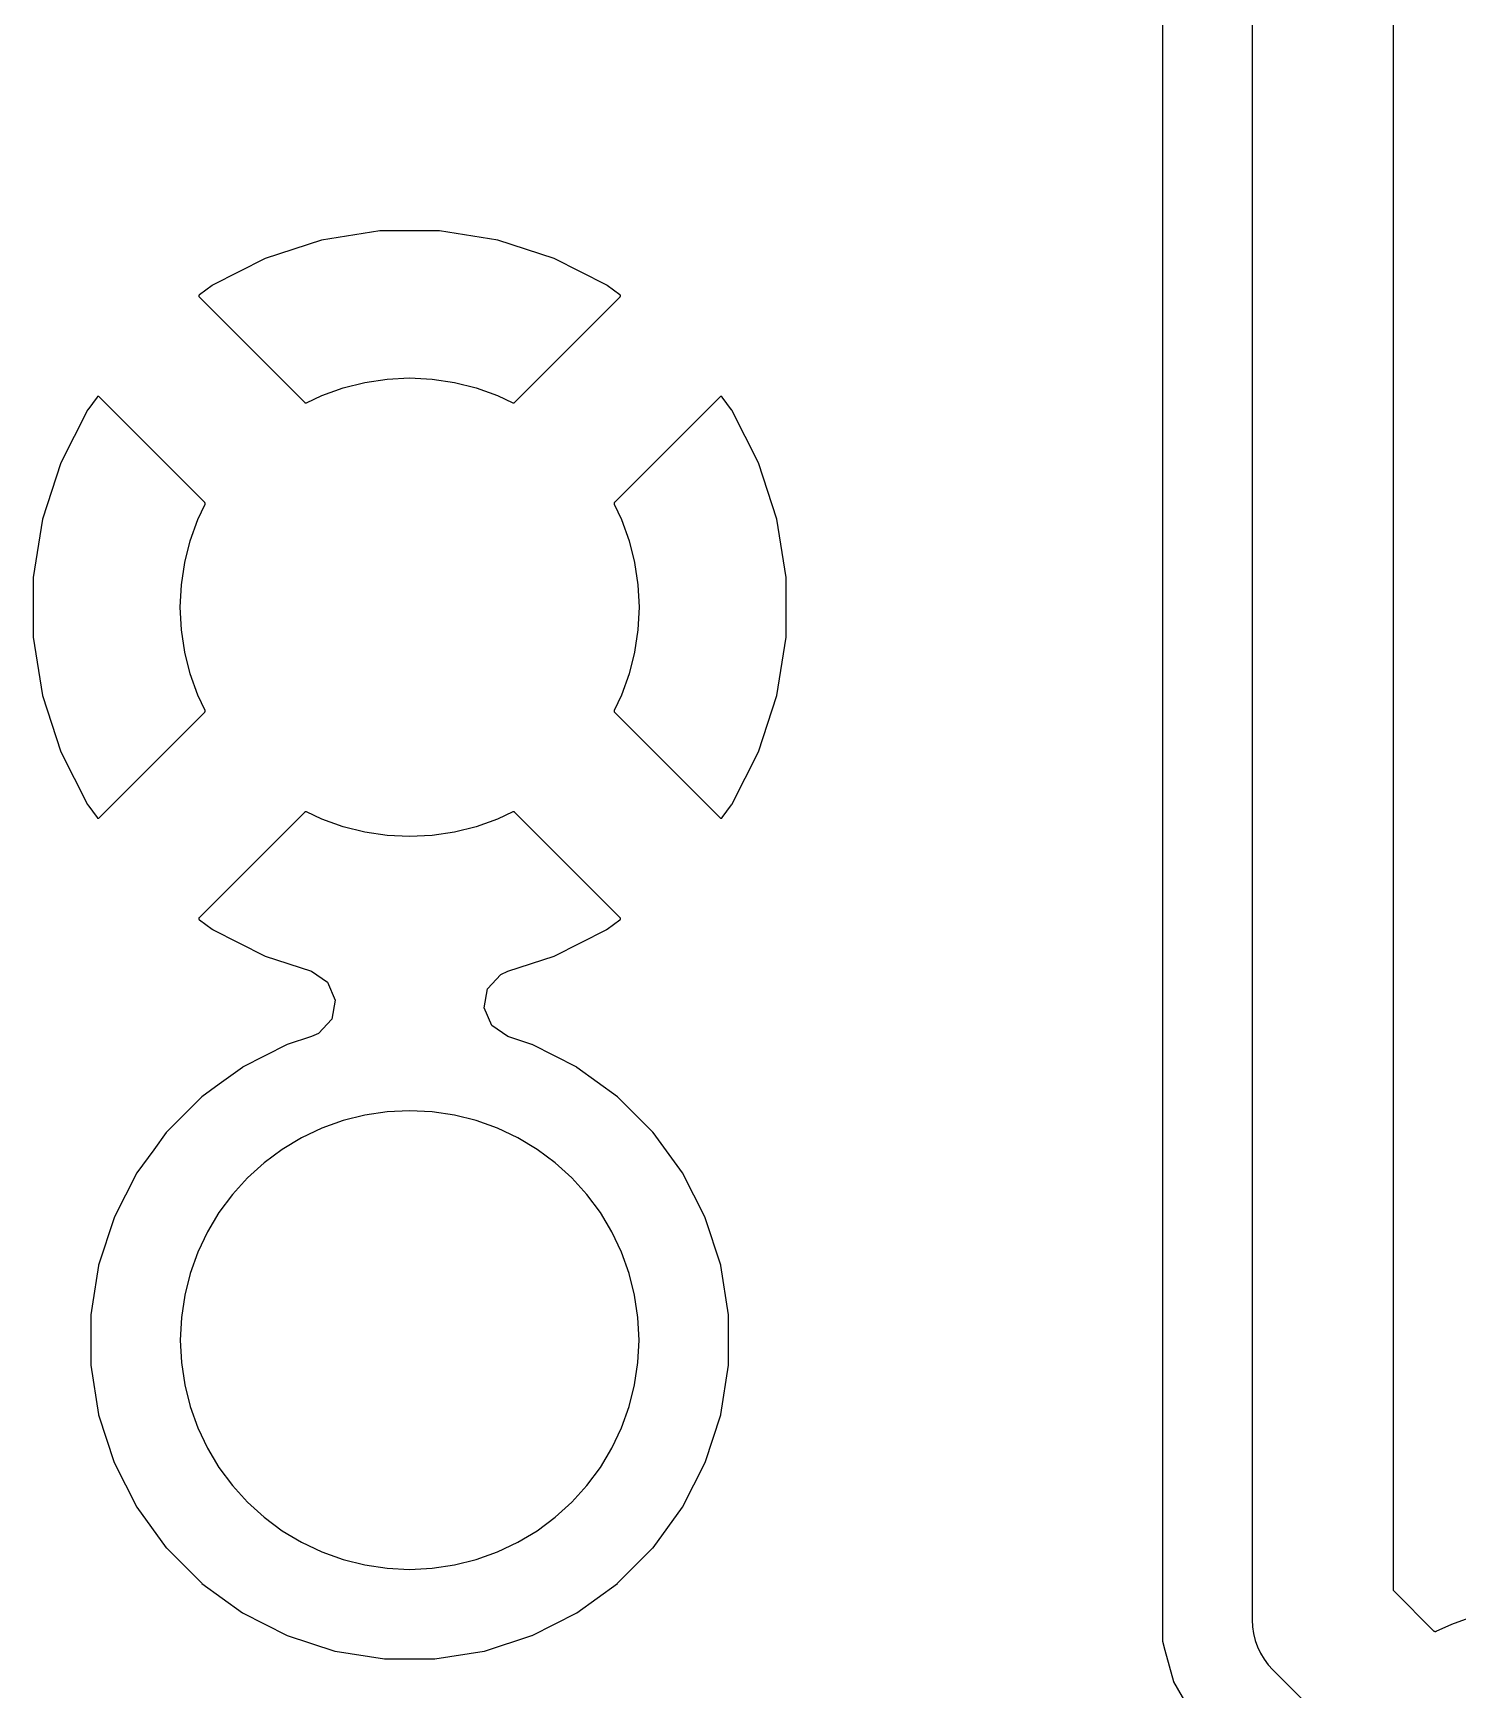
# Model space of a CAD drawing. Header units: metres. Extents: x 92.3 to 181.5, y -134.8 to -50.6.
# Drawn here: x 149.93 to 154.87, y -84.49 to -78.75 of the extents above; entities that cross this region are included whole.
import ezdxf

# ---------------------------------------------------------------- set-up
doc = ezdxf.new("R2010")
doc.units = ezdxf.units.M

msp = doc.modelspace()

# ---------------------------------------------------------------- linework, layer by layer
for points in [[(154.9192, -84.2392), (154.8458, -84.2655), (154.7922, -84.2909), (154.7921, -84.2909), (154.792, -84.291), (154.7919, -84.291), (154.7918, -84.291), (154.7918, -84.291), (154.7917, -84.2911), (154.7915, -84.2911), (154.7914, -84.2911), (154.7913, -84.2912), (154.7913, -84.2912), (154.7912, -84.2912), (154.7911, -84.2912), (154.791, -84.2913), (154.7909, -84.2913), (154.7909, -84.2913), (154.7907, -84.2913), (154.7906, -84.2913), (154.7905, -84.2913), (154.7904, -84.2913), (154.7904, -84.2913), (154.7903, -84.2913), (154.7902, -84.2913), (154.79, -84.2913), (154.7899, -84.2913), (154.7899, -84.2913), (154.7898, -84.2913), (154.7897, -84.2913), (154.7896, -84.2913), (154.7894, -84.2913), (154.7894, -84.2913), (154.7893, -84.2913), (154.7892, -84.2913), (154.7891, -84.2912), (154.789, -84.2912), (154.789, -84.2912), (154.7889, -84.2912), (154.7888, -84.2912), (154.7886, -84.2911), (154.7885, -84.2911), (154.7885, -84.2911), (154.7884, -84.2911), (154.7883, -84.291), (154.7882, -84.291), (154.7881, -84.2909), (154.7881, -84.2909), (154.788, -84.2909), (154.7879, -84.2908), (154.7878, -84.2908), (154.7877, -84.2907), (154.7877, -84.2907), (154.7876, -84.2907), (154.7875, -84.2906), (154.7874, -84.2905), (154.7873, -84.2905), (154.7873, -84.2905), (154.7872, -84.2904), (154.7871, -84.2903), (154.787, -84.2903), (154.7869, -84.2902), (154.7869, -84.2902), (154.7868, -84.2901), (154.7867, -84.29), (154.7866, -84.29), (154.7865, -84.2899), (154.6466, -84.1499), (154.6465, -84.1498), (154.6464, -84.1498), (154.6463, -84.1497), (154.6463, -84.1496), (154.6463, -84.1496), (154.6462, -84.1495), (154.6461, -84.1494), (154.646, -84.1493), (154.646, -84.1492), (154.646, -84.1492), (154.6459, -84.1491), (154.6458, -84.149), (154.6458, -84.1489), (154.6457, -84.1488), (154.6457, -84.1488), (154.6457, -84.1486), (154.6456, -84.1485), (154.6456, -84.1484), (154.6455, -84.1483), (154.6455, -84.1483), (154.6455, -84.1482), (154.6454, -84.1481), (154.6454, -84.148), (154.6453, -84.1478), (154.6453, -84.1478), (154.6453, -84.1477), (154.6453, -84.1476), (154.6452, -84.1475), (154.6452, -84.1474), (154.6452, -84.1474), (154.6452, -84.1472), (154.6452, -84.1471), (154.6452, -84.147), (154.6451, -84.1469), (154.6451, -84.1469), (154.6451, -84.1468), (154.6451, -84.1466), (154.6451, -84.1465), (154.6451, -84.1464), (154.6451, -72.9001)], [(154.1549, -73.0036), (154.1549, -84.2499), (154.1561, -84.274), (154.1596, -84.2978), (154.1654, -84.3212), (154.1735, -84.3438), (154.1838, -84.3655), (154.1962, -84.3862), (154.2105, -84.4055), (154.2268, -84.4234), (154.4399, -84.6365)], [(153.8445, -73.1797), (153.8445, -84.3225), (153.8445, -84.3226), (153.8445, -84.3227), (153.8445, -84.3228), (153.8445, -84.3229), (153.8445, -84.3229), (153.8445, -84.323), (153.8445, -84.3231), (153.8446, -84.3232), (153.8446, -84.3233), (153.8446, -84.3233), (153.8446, -84.3235), (153.8446, -84.3236), (153.8446, -84.3237), (153.8447, -84.3238), (153.853, -84.3547), (153.853, -84.3548), (153.8822, -84.4638), (153.8822, -84.4639), (153.8822, -84.464), (153.8823, -84.4641), (153.8823, -84.4642), (153.8823, -84.4642), (153.8824, -84.4643), (153.8824, -84.4644), (153.8824, -84.4645), (153.8825, -84.4646), (153.8825, -84.4646), (153.8825, -84.4647), (153.8826, -84.4648), (153.8826, -84.4649), (153.8827, -84.465), (153.9552, -84.5905)], [(150.7337, -79.5308), (150.7337, -79.5308), (150.5514, -79.6237), (150.5513, -79.6237), (150.5512, -79.6238), (150.5511, -79.6238), (150.551, -79.6239), (150.551, -79.6239), (150.5509, -79.6239), (150.5509, -79.624), (150.5508, -79.624), (150.5507, -79.6241), (150.5061, -79.6565), (150.506, -79.6565), (150.506, -79.6566), (150.5059, -79.6567), (150.5058, -79.6568), (150.5058, -79.6568), (150.5057, -79.6569), (150.5056, -79.6569), (150.5055, -79.657), (150.5054, -79.6571), (150.5054, -79.6571), (150.5054, -79.6572), (150.5053, -79.6573), (150.5052, -79.6574), (150.5051, -79.6575), (150.5051, -79.6575), (150.5051, -79.6576), (150.505, -79.6576), (150.5049, -79.6577), (150.5049, -79.6578), (150.5049, -79.6578), (150.5048, -79.6579), (150.5047, -79.658), (150.5047, -79.6581), (150.5046, -79.6583), (150.5046, -79.6583), (150.5046, -79.6584), (150.5045, -79.6585), (150.5045, -79.6586), (150.5044, -79.6587), (150.5044, -79.6587), (150.5044, -79.6588), (150.5043, -79.6589), (150.5043, -79.659), (150.5043, -79.6591), (150.5043, -79.6591), (150.5042, -79.6592), (150.5042, -79.6594), (150.5042, -79.6595), (150.5042, -79.6596), (150.5042, -79.6596), (150.5041, -79.6597), (150.5041, -79.6598), (150.5041, -79.6599), (150.5041, -79.6601), (150.5041, -79.6601), (150.5041, -79.6602), (150.5041, -79.6603), (150.5041, -79.6604), (150.5041, -79.6605), (150.5041, -79.6605), (150.5041, -79.6606), (150.5041, -79.6608), (150.5041, -79.6609), (150.5041, -79.661), (150.5041, -79.661), (150.5041, -79.6611), (150.5041, -79.6613), (150.5042, -79.6614), (150.5042, -79.6615), (150.5042, -79.6615), (150.5042, -79.6616), (150.5042, -79.6617), (150.5043, -79.6619), (150.5043, -79.662), (150.5043, -79.662), (150.5043, -79.6621), (150.5044, -79.6622), (150.5044, -79.6623), (150.5045, -79.6624), (150.5045, -79.6624), (150.5045, -79.6626), (150.5046, -79.6627), (150.5046, -79.6628), (150.5047, -79.6629), (150.5047, -79.6629), (150.5047, -79.663), (150.5048, -79.6631), (150.5049, -79.6632), (150.5049, -79.6633), (150.5049, -79.6633), (150.505, -79.6634), (150.5051, -79.6635), (150.5051, -79.6636), (150.5052, -79.6637), (150.5052, -79.6637), (150.5053, -79.6638), (150.5054, -79.6639), (150.5055, -79.664), (150.5055, -79.6641), (150.8714, -80.0299), (150.8715, -80.03), (150.8716, -80.0301), (150.8717, -80.0302), (150.8718, -80.0302), (150.8718, -80.0302), (150.8719, -80.0303), (150.8719, -80.0304), (150.872, -80.0305), (150.8721, -80.0305), (150.8721, -80.0305), (150.8722, -80.0306), (150.8723, -80.0307), (150.8724, -80.0307), (150.8725, -80.0308), (150.8725, -80.0308), (150.8726, -80.0308), (150.8727, -80.0309), (150.8729, -80.0309), (150.873, -80.031), (150.873, -80.031), (150.8731, -80.031), (150.8732, -80.0311), (150.8733, -80.0311), (150.8734, -80.0311), (150.8734, -80.0311), (150.8735, -80.0312), (150.8736, -80.0312), (150.8737, -80.0312), (150.8739, -80.0313), (150.8739, -80.0313), (150.874, -80.0313), (150.8741, -80.0313), (150.8742, -80.0313), (150.8743, -80.0314), (150.8743, -80.0314), (150.8744, -80.0314), (150.8746, -80.0314), (150.8747, -80.0314), (150.8748, -80.0314), (150.8748, -80.0314), (150.8749, -80.0314), (150.875, -80.0314), (150.8751, -80.0314), (150.8753, -80.0314), (150.8753, -80.0314), (150.8754, -80.0314), (150.8755, -80.0314), (150.8756, -80.0313), (150.8757, -80.0313), (150.8757, -80.0313), (150.8759, -80.0313), (150.876, -80.0313), (150.8761, -80.0313), (150.8762, -80.0312), (150.8762, -80.0312), (150.8763, -80.0312), (150.8764, -80.0312), (150.8765, -80.0311), (150.8766, -80.0311), (150.8766, -80.0311), (150.8768, -80.0311), (150.8769, -80.031), (150.877, -80.031), (150.8771, -80.0309), (150.9308, -80.0055), (151.0042, -79.9792), (151.0799, -79.9603), (151.1571, -79.9488), (151.235, -79.945), (151.3129, -79.9488), (151.3901, -79.9603), (151.4658, -79.9792), (151.5392, -80.0055), (151.5929, -80.0309), (151.593, -80.031), (151.5931, -80.031), (151.5932, -80.0311), (151.5934, -80.0311), (151.5934, -80.0311), (151.5935, -80.0311), (151.5936, -80.0312), (151.5937, -80.0312), (151.5938, -80.0312), (151.5938, -80.0312), (151.5939, -80.0313), (151.594, -80.0313), (151.5941, -80.0313), (151.5943, -80.0313), (151.5943, -80.0313), (151.5944, -80.0313), (151.5945, -80.0314), (151.5946, -80.0314), (151.5947, -80.0314), (151.5947, -80.0314), (151.5949, -80.0314), (151.595, -80.0314), (151.5951, -80.0314), (151.5952, -80.0314), (151.5952, -80.0314), (151.5953, -80.0314), (151.5954, -80.0314), (151.5956, -80.0314), (151.5957, -80.0314), (151.5957, -80.0314), (151.5958, -80.0313), (151.5959, -80.0313), (151.596, -80.0313), (151.5961, -80.0313), (151.5961, -80.0313), (151.5963, -80.0312), (151.5964, -80.0312), (151.5965, -80.0312), (151.5966, -80.0311), (151.5966, -80.0311), (151.5967, -80.0311), (151.5968, -80.0311), (151.5969, -80.031), (151.597, -80.031), (151.597, -80.031), (151.5971, -80.0309), (151.5973, -80.0309), (151.5974, -80.0308), (151.5975, -80.0308), (151.5975, -80.0308), (151.5976, -80.0307), (151.5977, -80.0307), (151.5978, -80.0306), (151.5979, -80.0305), (151.5979, -80.0305), (151.598, -80.0305), (151.5981, -80.0304), (151.5981, -80.0303), (151.5982, -80.0302), (151.5982, -80.0302), (151.5983, -80.0302), (151.5984, -80.0301), (151.5985, -80.03), (151.5986, -80.0299), (151.9645, -79.6641), (151.9645, -79.664), (151.9646, -79.6639), (151.9647, -79.6638), (151.9648, -79.6637), (151.9648, -79.6637), (151.9649, -79.6636), (151.9649, -79.6635), (151.965, -79.6634), (151.9651, -79.6633), (151.9651, -79.6633), (151.9651, -79.6632), (151.9652, -79.6631), (151.9653, -79.663), (151.9653, -79.6629), (151.9653, -79.6629), (151.9654, -79.6628), (151.9654, -79.6627), (151.9655, -79.6626), (151.9655, -79.6624), (151.9655, -79.6624), (151.9656, -79.6623), (151.9656, -79.6622), (151.9657, -79.6621), (151.9657, -79.662), (151.9657, -79.662), (151.9657, -79.6619), (151.9658, -79.6617), (151.9658, -79.6616), (151.9658, -79.6615), (151.9658, -79.6615), (151.9658, -79.6614), (151.9659, -79.6613), (151.9659, -79.6611), (151.9659, -79.661), (151.9659, -79.661), (151.9659, -79.6609), (151.9659, -79.6608), (151.9659, -79.6606), (151.9659, -79.6605), (151.9659, -79.6605), (151.9659, -79.6604), (151.9659, -79.6603), (151.9659, -79.6602), (151.9659, -79.66), (151.9659, -79.66), (151.9659, -79.6599), (151.9659, -79.6598), (151.9658, -79.6597), (151.9658, -79.6595), (151.9658, -79.6595), (151.9658, -79.6594), (151.9658, -79.6593), (151.9657, -79.6592), (151.9657, -79.6591), (151.9657, -79.6591), (151.9657, -79.659), (151.9656, -79.6588), (151.9656, -79.6587), (151.9655, -79.6586), (151.9655, -79.6586), (151.9655, -79.6585), (151.9654, -79.6584), (151.9654, -79.6583), (151.9653, -79.6582), (151.9653, -79.6582), (151.9653, -79.6581), (151.9652, -79.658), (151.9651, -79.6578), (151.9651, -79.6577), (151.9651, -79.6577), (151.965, -79.6576), (151.9649, -79.6575), (151.9649, -79.6574), (151.9648, -79.6574), (151.9648, -79.6574), (151.9647, -79.6573), (151.9646, -79.6572), (151.9645, -79.6571), (151.9645, -79.657), (151.9645, -79.657), (151.9644, -79.6569), (151.9643, -79.6569), (151.9642, -79.6568), (151.9642, -79.6567), (151.9642, -79.6567), (151.9641, -79.6567), (151.964, -79.6566), (151.9639, -79.6565), (151.9639, -79.6565), (151.9193, -79.6241), (151.9193, -79.6241), (151.9192, -79.624), (151.9192, -79.624), (151.9191, -79.624), (151.9191, -79.624), (151.919, -79.6239), (151.919, -79.6239), (151.9189, -79.6238), (151.9187, -79.6238), (151.9187, -79.6238), (151.9186, -79.6237), (151.7363, -79.5308), (151.7362, -79.5307), (151.7361, -79.5307), (151.736, -79.5307), (151.7359, -79.5306), (151.7359, -79.5306), (151.7359, -79.5306), (151.7358, -79.5306), (151.7357, -79.5305), (151.7356, -79.5305), (151.541, -79.4673), (151.5409, -79.4672), (151.5408, -79.4672), (151.5407, -79.4672), (151.5406, -79.4671), (151.5406, -79.4671), (151.5405, -79.4671), (151.5404, -79.4671), (151.5403, -79.4671), (151.5402, -79.4671), (151.3381, -79.4351), (151.338, -79.435), (151.3379, -79.435), (151.3378, -79.435), (151.3377, -79.435), (151.3377, -79.435), (151.3376, -79.435), (151.3375, -79.435), (151.3374, -79.435), (151.3373, -79.435), (151.1327, -79.435), (151.1326, -79.435), (151.1325, -79.435), (151.1324, -79.435), (151.1323, -79.435), (151.1323, -79.435), (151.1322, -79.435), (151.1321, -79.435), (151.132, -79.435), (151.1319, -79.4351), (150.9298, -79.4671), (150.9297, -79.4671), (150.9296, -79.4671), (150.9295, -79.4671), (150.9294, -79.4671), (150.9294, -79.4671), (150.9293, -79.4672), (150.9292, -79.4672), (150.9291, -79.4672), (150.929, -79.4673), (150.7344, -79.5305), (150.7344, -79.5305), (150.7344, -79.5305), (150.7343, -79.5305), (150.7343, -79.5305), (150.7343, -79.5305), (150.7342, -79.5306), (150.7342, -79.5306), (150.7342, -79.5306), (150.7342, -79.5306), (150.7341, -79.5306), (150.7341, -79.5306), (150.7341, -79.5306), (150.7341, -79.5306), (150.7341, -79.5306), (150.7341, -79.5306), (150.734, -79.5307), (150.7339, -79.5307), (150.7339, -79.5307), (150.7339, -79.5307), (150.7338, -79.5307), (150.7338, -79.5307), (150.7338, -79.5308), (150.7337, -79.5308), (150.7337, -79.5308)], [(149.93, -80.637), (149.93, -80.637), (149.93, -80.6371), (149.93, -80.6372), (149.93, -80.6373), (149.93, -80.6373), (149.93, -80.6374), (149.93, -80.6375), (149.93, -80.6376), (149.93, -80.6377), (149.93, -80.8423), (149.93, -80.8424), (149.93, -80.8425), (149.93, -80.8426), (149.93, -80.8427), (149.93, -80.8427), (149.93, -80.8428), (149.93, -80.8429), (149.93, -80.843), (149.9301, -80.8431), (149.9621, -81.0452), (149.9621, -81.0453), (149.9621, -81.0454), (149.9621, -81.0455), (149.9621, -81.0456), (149.9621, -81.0456), (149.9622, -81.0457), (149.9622, -81.0458), (149.9622, -81.0459), (149.9623, -81.046), (150.0255, -81.2406), (150.0255, -81.2407), (150.0256, -81.2408), (150.0256, -81.2409), (150.0256, -81.2409), (150.0256, -81.2409), (150.0257, -81.241), (150.0257, -81.2411), (150.0257, -81.2412), (150.0258, -81.2413), (150.1187, -81.4236), (150.1188, -81.4237), (150.1188, -81.4237), (150.1188, -81.4239), (150.1189, -81.424), (150.1189, -81.424), (150.119, -81.4241), (150.119, -81.4241), (150.119, -81.4242), (150.119, -81.4242), (150.1191, -81.4243), (150.1191, -81.4243), (150.1515, -81.4689), (150.1515, -81.4689), (150.1516, -81.469), (150.1517, -81.4691), (150.1517, -81.4692), (150.1517, -81.4692), (150.1518, -81.4692), (150.1519, -81.4693), (150.1519, -81.4694), (150.152, -81.4695), (150.152, -81.4695), (150.1521, -81.4695), (150.1522, -81.4696), (150.1523, -81.4697), (150.1524, -81.4698), (150.1524, -81.4698), (150.1524, -81.4699), (150.1525, -81.4699), (150.1526, -81.47), (150.1527, -81.4701), (150.1527, -81.4701), (150.1528, -81.4701), (150.153, -81.4702), (150.1531, -81.4703), (150.1532, -81.4703), (150.1532, -81.4703), (150.1533, -81.4704), (150.1534, -81.4704), (150.1535, -81.4705), (150.1536, -81.4705), (150.1536, -81.4705), (150.1537, -81.4706), (150.1538, -81.4706), (150.154, -81.4707), (150.1541, -81.4707), (150.1541, -81.4707), (150.1542, -81.4707), (150.1543, -81.4708), (150.1544, -81.4708), (150.1545, -81.4708), (150.1545, -81.4708), (150.1547, -81.4708), (150.1548, -81.4709), (150.1549, -81.4709), (150.155, -81.4709), (150.155, -81.4709), (150.1552, -81.4709), (150.1553, -81.4709), (150.1554, -81.4709), (150.1555, -81.4709), (150.1555, -81.4709), (150.1556, -81.4709), (150.1558, -81.4709), (150.1559, -81.4709), (150.156, -81.4709), (150.156, -81.4709), (150.1561, -81.4709), (150.1563, -81.4709), (150.1564, -81.4708), (150.1565, -81.4708), (150.1565, -81.4708), (150.1566, -81.4708), (150.1567, -81.4708), (150.1569, -81.4707), (150.157, -81.4707), (150.157, -81.4707), (150.1571, -81.4707), (150.1572, -81.4706), (150.1573, -81.4706), (150.1574, -81.4705), (150.1574, -81.4705), (150.1576, -81.4705), (150.1577, -81.4704), (150.1578, -81.4704), (150.1579, -81.4703), (150.1579, -81.4703), (150.158, -81.4703), (150.1581, -81.4702), (150.1582, -81.4701), (150.1583, -81.4701), (150.1583, -81.4701), (150.1584, -81.47), (150.1585, -81.4699), (150.1586, -81.4699), (150.1587, -81.4698), (150.1587, -81.4698), (150.1588, -81.4697), (150.1589, -81.4696), (150.159, -81.4695), (150.1591, -81.4695), (150.5249, -81.1036), (150.525, -81.1035), (150.525, -81.1035), (150.5251, -81.1034), (150.5252, -81.1033), (150.5253, -81.1032), (150.5253, -81.1032), (150.5253, -81.1031), (150.5254, -81.103), (150.5255, -81.1029), (150.5256, -81.1028), (150.5256, -81.1028), (150.5256, -81.1027), (150.5257, -81.1026), (150.5258, -81.1025), (150.5258, -81.1024), (150.5258, -81.1024), (150.5259, -81.1022), (150.5259, -81.1021), (150.526, -81.102), (150.526, -81.1019), (150.526, -81.1019), (150.5261, -81.1018), (150.5261, -81.1017), (150.5262, -81.1015), (150.5262, -81.1014), (150.5262, -81.1014), (150.5262, -81.1013), (150.5263, -81.1012), (150.5263, -81.101), (150.5263, -81.1009), (150.5263, -81.1009), (150.5263, -81.1008), (150.5264, -81.1007), (150.5264, -81.1005), (150.5264, -81.1004), (150.5264, -81.1004), (150.5264, -81.1003), (150.5264, -81.1001), (150.5264, -81.1), (150.5264, -81.0999), (150.5264, -81.0999), (150.5264, -81.0998), (150.5264, -81.0996), (150.5264, -81.0995), (150.5263, -81.0994), (150.5263, -81.0994), (150.5263, -81.0993), (150.5263, -81.0991), (150.5263, -81.099), (150.5263, -81.0989), (150.5263, -81.0989), (150.5262, -81.0988), (150.5262, -81.0986), (150.5261, -81.0985), (150.5261, -81.0984), (150.5261, -81.0984), (150.5261, -81.0983), (150.526, -81.0982), (150.526, -81.098), (150.526, -81.098), (150.5259, -81.0979), (150.5005, -81.0442), (150.4742, -80.9708), (150.4553, -80.8951), (150.4438, -80.8179), (150.44, -80.74), (150.4438, -80.6621), (150.4553, -80.5849), (150.4742, -80.5092), (150.5005, -80.4358), (150.5259, -80.3821), (150.526, -80.382), (150.526, -80.382), (150.526, -80.3818), (150.5261, -80.3817), (150.5261, -80.3816), (150.5261, -80.3816), (150.5261, -80.3815), (150.5262, -80.3814), (150.5262, -80.3812), (150.5263, -80.3811), (150.5263, -80.3811), (150.5263, -80.381), (150.5263, -80.3809), (150.5263, -80.3807), (150.5263, -80.3806), (150.5263, -80.3806), (150.5264, -80.3805), (150.5264, -80.3804), (150.5264, -80.3802), (150.5264, -80.3801), (150.5264, -80.3801), (150.5264, -80.38), (150.5264, -80.3799), (150.5264, -80.3797), (150.5264, -80.3796), (150.5264, -80.3796), (150.5264, -80.3795), (150.5264, -80.3793), (150.5263, -80.3792), (150.5263, -80.3791), (150.5263, -80.3791), (150.5263, -80.379), (150.5263, -80.3788), (150.5262, -80.3787), (150.5262, -80.3786), (150.5262, -80.3786), (150.5262, -80.3785), (150.5261, -80.3783), (150.5261, -80.3782), (150.526, -80.3781), (150.526, -80.3781), (150.526, -80.378), (150.5259, -80.3779), (150.5259, -80.3778), (150.5258, -80.3776), (150.5258, -80.3776), (150.5258, -80.3775), (150.5257, -80.3774), (150.5256, -80.3773), (150.5256, -80.3772), (150.5256, -80.3772), (150.5255, -80.3771), (150.5254, -80.377), (150.5253, -80.3769), (150.5253, -80.3768), (150.5253, -80.3768), (150.5252, -80.3767), (150.5251, -80.3766), (150.525, -80.3765), (150.525, -80.3765), (150.5249, -80.3764), (150.1591, -80.0105), (150.159, -80.0105), (150.1589, -80.0104), (150.1588, -80.0103), (150.1587, -80.0102), (150.1587, -80.0102), (150.1586, -80.0101), (150.1585, -80.0101), (150.1584, -80.01), (150.1583, -80.0099), (150.1583, -80.0099), (150.1582, -80.0099), (150.1581, -80.0098), (150.158, -80.0097), (150.1579, -80.0097), (150.1579, -80.0097), (150.1578, -80.0096), (150.1577, -80.0096), (150.1576, -80.0095), (150.1574, -80.0095), (150.1574, -80.0095), (150.1573, -80.0094), (150.1572, -80.0094), (150.1571, -80.0093), (150.157, -80.0093), (150.157, -80.0093), (150.1569, -80.0093), (150.1567, -80.0092), (150.1566, -80.0092), (150.1565, -80.0092), (150.1565, -80.0092), (150.1564, -80.0092), (150.1563, -80.0091), (150.1561, -80.0091), (150.156, -80.0091), (150.156, -80.0091), (150.1559, -80.0091), (150.1558, -80.0091), (150.1556, -80.0091), (150.1555, -80.0091), (150.1555, -80.0091), (150.1554, -80.0091), (150.1553, -80.0091), (150.1552, -80.0091), (150.1551, -80.0091), (150.1551, -80.0091), (150.1549, -80.0091), (150.1548, -80.0091), (150.1547, -80.0091), (150.1546, -80.0092), (150.1546, -80.0092), (150.1545, -80.0092), (150.1544, -80.0092), (150.1542, -80.0092), (150.1541, -80.0093), (150.1541, -80.0093), (150.154, -80.0093), (150.1539, -80.0093), (150.1538, -80.0094), (150.1537, -80.0094), (150.1537, -80.0094), (150.1536, -80.0095), (150.1535, -80.0095), (150.1534, -80.0096), (150.1533, -80.0096), (150.1533, -80.0096), (150.1531, -80.0097), (150.153, -80.0097), (150.1529, -80.0098), (150.1528, -80.0099), (150.1528, -80.0099), (150.1527, -80.0099), (150.1526, -80.01), (150.1526, -80.0101), (150.1525, -80.0101), (150.1525, -80.0101), (150.1524, -80.0102), (150.1523, -80.0103), (150.1522, -80.0104), (150.1521, -80.0104), (150.1521, -80.0104), (150.152, -80.0105), (150.1519, -80.0106), (150.1519, -80.0107), (150.1518, -80.0108), (150.1518, -80.0108), (150.1517, -80.0109), (150.1516, -80.011), (150.1515, -80.011), (150.1515, -80.0111), (150.1191, -80.0557), (150.119, -80.0558), (150.119, -80.0559), (150.1189, -80.0559), (150.1189, -80.056), (150.1189, -80.056), (150.1188, -80.0561), (150.1188, -80.0562), (150.1187, -80.0563), (150.1187, -80.0564), (150.0258, -80.2387), (150.0257, -80.2388), (150.0257, -80.2389), (150.0257, -80.239), (150.0256, -80.2391), (150.0256, -80.2391), (150.0256, -80.2391), (150.0256, -80.2392), (150.0255, -80.2393), (150.0255, -80.2394), (149.9623, -80.434), (149.9622, -80.4341), (149.9622, -80.4342), (149.9622, -80.4343), (149.9621, -80.4344), (149.9621, -80.4344), (149.9621, -80.4345), (149.9621, -80.4346), (149.9621, -80.4347), (149.9621, -80.4348), (149.9301, -80.6369), (149.93, -80.637)], [(151.944, -81.098), (151.944, -81.098), (151.944, -81.0982), (151.9439, -81.0983), (151.9439, -81.0984), (151.9439, -81.0984), (151.9439, -81.0985), (151.9438, -81.0986), (151.9438, -81.0988), (151.9437, -81.0989), (151.9437, -81.0989), (151.9437, -81.099), (151.9437, -81.0991), (151.9437, -81.0993), (151.9437, -81.0994), (151.9437, -81.0994), (151.9436, -81.0995), (151.9436, -81.0996), (151.9436, -81.0998), (151.9436, -81.0999), (151.9436, -81.0999), (151.9436, -81.1), (151.9436, -81.1001), (151.9436, -81.1003), (151.9436, -81.1004), (151.9436, -81.1004), (151.9436, -81.1005), (151.9436, -81.1007), (151.9437, -81.1008), (151.9437, -81.1009), (151.9437, -81.1009), (151.9437, -81.101), (151.9437, -81.1012), (151.9438, -81.1013), (151.9438, -81.1014), (151.9438, -81.1014), (151.9438, -81.1015), (151.9439, -81.1017), (151.9439, -81.1018), (151.944, -81.1019), (151.944, -81.1019), (151.944, -81.102), (151.9441, -81.1021), (151.9441, -81.1022), (151.9442, -81.1024), (151.9442, -81.1024), (151.9442, -81.1025), (151.9443, -81.1026), (151.9444, -81.1027), (151.9444, -81.1028), (151.9444, -81.1028), (151.9445, -81.1029), (151.9446, -81.103), (151.9446, -81.1031), (151.9447, -81.1032), (151.9447, -81.1032), (151.9448, -81.1033), (151.9449, -81.1034), (151.945, -81.1035), (151.945, -81.1035), (151.9451, -81.1036), (152.3109, -81.4695), (152.311, -81.4695), (152.3111, -81.4696), (152.3112, -81.4697), (152.3113, -81.4698), (152.3113, -81.4698), (152.3114, -81.4699), (152.3115, -81.4699), (152.3116, -81.47), (152.3117, -81.4701), (152.3117, -81.4701), (152.3118, -81.4701), (152.3119, -81.4702), (152.312, -81.4703), (152.3121, -81.4703), (152.3121, -81.4703), (152.3122, -81.4704), (152.3123, -81.4704), (152.3124, -81.4705), (152.3125, -81.4705), (152.3125, -81.4705), (152.3126, -81.4706), (152.3127, -81.4706), (152.3129, -81.4707), (152.313, -81.4707), (152.313, -81.4707), (152.3131, -81.4707), (152.3132, -81.4708), (152.3133, -81.4708), (152.3134, -81.4708), (152.3134, -81.4708), (152.3136, -81.4708), (152.3137, -81.4709), (152.3138, -81.4709), (152.3139, -81.4709), (152.3139, -81.4709), (152.314, -81.4709), (152.3141, -81.4709), (152.3143, -81.4709), (152.3144, -81.4709), (152.3144, -81.4709), (152.3145, -81.4709), (152.3146, -81.4709), (152.3147, -81.4709), (152.3149, -81.4709), (152.3149, -81.4709), (152.315, -81.4709), (152.3151, -81.4709), (152.3152, -81.4709), (152.3153, -81.4708), (152.3153, -81.4708), (152.3155, -81.4708), (152.3156, -81.4708), (152.3157, -81.4708), (152.3158, -81.4707), (152.3158, -81.4707), (152.3159, -81.4707), (152.316, -81.4707), (152.3162, -81.4706), (152.3163, -81.4706), (152.3163, -81.4706), (152.3164, -81.4705), (152.3165, -81.4705), (152.3166, -81.4704), (152.3167, -81.4704), (152.3167, -81.4704), (152.3168, -81.4703), (152.3169, -81.4703), (152.317, -81.4702), (152.3171, -81.4702), (152.3171, -81.4702), (152.3172, -81.4701), (152.3173, -81.47), (152.3174, -81.47), (152.3175, -81.4699), (152.3175, -81.4699), (152.3176, -81.4698), (152.3177, -81.4697), (152.3178, -81.4697), (152.3179, -81.4696), (152.3179, -81.4696), (152.318, -81.4695), (152.3181, -81.4694), (152.3181, -81.4693), (152.3182, -81.4692), (152.3182, -81.4692), (152.3183, -81.4691), (152.3184, -81.4691), (152.3184, -81.469), (152.3185, -81.4689), (152.3509, -81.4243), (152.351, -81.4242), (152.351, -81.4241), (152.3511, -81.424), (152.3511, -81.424), (152.3511, -81.424), (152.3512, -81.4239), (152.3512, -81.4238), (152.3513, -81.4237), (152.3513, -81.4236), (152.4442, -81.2413), (152.4443, -81.2412), (152.4443, -81.2411), (152.4443, -81.241), (152.4444, -81.2409), (152.4444, -81.2409), (152.4444, -81.2409), (152.4444, -81.2408), (152.4445, -81.2407), (152.4445, -81.2406), (152.5077, -81.046), (152.5078, -81.0459), (152.5078, -81.0458), (152.5078, -81.0457), (152.5079, -81.0456), (152.5079, -81.0456), (152.5079, -81.0455), (152.5079, -81.0454), (152.5079, -81.0453), (152.5079, -81.0452), (152.5399, -80.8431), (152.54, -80.843), (152.54, -80.8429), (152.54, -80.8428), (152.54, -80.8427), (152.54, -80.8427), (152.54, -80.8426), (152.54, -80.8425), (152.54, -80.8424), (152.54, -80.8423), (152.54, -80.6377), (152.54, -80.6376), (152.54, -80.6375), (152.54, -80.6374), (152.54, -80.6373), (152.54, -80.6373), (152.54, -80.6372), (152.54, -80.6371), (152.54, -80.637), (152.5399, -80.6369), (152.5079, -80.4348), (152.5079, -80.4347), (152.5079, -80.4346), (152.5079, -80.4345), (152.5079, -80.4344), (152.5079, -80.4344), (152.5078, -80.4343), (152.5078, -80.4342), (152.5078, -80.4341), (152.5077, -80.434), (152.4445, -80.2394), (152.4445, -80.2393), (152.4444, -80.2392), (152.4444, -80.2391), (152.4444, -80.2391), (152.4444, -80.2391), (152.4443, -80.239), (152.4443, -80.2389), (152.4443, -80.2388), (152.4442, -80.2387), (152.3513, -80.0564), (152.3513, -80.0563), (152.3512, -80.0562), (152.3512, -80.0561), (152.3511, -80.056), (152.3511, -80.056), (152.3511, -80.056), (152.351, -80.0559), (152.351, -80.0558), (152.3509, -80.0557), (152.3185, -80.0111), (152.3185, -80.0111), (152.3184, -80.011), (152.3183, -80.0109), (152.3183, -80.0109), (152.3183, -80.0108), (152.3182, -80.0107), (152.3181, -80.0106), (152.318, -80.0105), (152.318, -80.0105), (152.3179, -80.0105), (152.3178, -80.0104), (152.3177, -80.0103), (152.3176, -80.0102), (152.3176, -80.0102), (152.3176, -80.0101), (152.3175, -80.0101), (152.3174, -80.01), (152.3173, -80.0099), (152.3173, -80.0099), (152.3171, -80.0099), (152.317, -80.0098), (152.3169, -80.0097), (152.3168, -80.0097), (152.3168, -80.0097), (152.3167, -80.0096), (152.3166, -80.0096), (152.3165, -80.0095), (152.3164, -80.0095), (152.3164, -80.0095), (152.3163, -80.0094), (152.3162, -80.0094), (152.316, -80.0093), (152.3159, -80.0093), (152.3159, -80.0093), (152.3158, -80.0093), (152.3157, -80.0092), (152.3156, -80.0092), (152.3154, -80.0092), (152.3154, -80.0092), (152.3153, -80.0092), (152.3152, -80.0091), (152.3151, -80.0091), (152.315, -80.0091), (152.315, -80.0091), (152.3148, -80.0091), (152.3147, -80.0091), (152.3146, -80.0091), (152.3145, -80.0091), (152.3145, -80.0091), (152.3144, -80.0091), (152.3142, -80.0091), (152.3141, -80.0091), (152.314, -80.0091), (152.314, -80.0091), (152.3139, -80.0091), (152.3137, -80.0091), (152.3136, -80.0092), (152.3135, -80.0092), (152.3135, -80.0092), (152.3134, -80.0092), (152.3133, -80.0092), (152.3131, -80.0093), (152.313, -80.0093), (152.313, -80.0093), (152.3129, -80.0093), (152.3128, -80.0094), (152.3127, -80.0094), (152.3126, -80.0095), (152.3126, -80.0095), (152.3124, -80.0095), (152.3123, -80.0096), (152.3122, -80.0096), (152.3121, -80.0097), (152.3121, -80.0097), (152.312, -80.0097), (152.3119, -80.0098), (152.3118, -80.0099), (152.3117, -80.0099), (152.3117, -80.0099), (152.3116, -80.01), (152.3115, -80.0101), (152.3114, -80.0101), (152.3113, -80.0102), (152.3113, -80.0102), (152.3112, -80.0103), (152.3111, -80.0104), (152.311, -80.0105), (152.3109, -80.0105), (151.9451, -80.3764), (151.945, -80.3765), (151.945, -80.3765), (151.9449, -80.3766), (151.9448, -80.3767), (151.9447, -80.3768), (151.9447, -80.3768), (151.9446, -80.3769), (151.9446, -80.377), (151.9445, -80.3771), (151.9444, -80.3772), (151.9444, -80.3772), (151.9444, -80.3773), (151.9443, -80.3774), (151.9442, -80.3775), (151.9442, -80.3776), (151.9442, -80.3776), (151.9441, -80.3778), (151.9441, -80.3779), (151.944, -80.378), (151.944, -80.3781), (151.944, -80.3781), (151.9439, -80.3782), (151.9439, -80.3783), (151.9438, -80.3785), (151.9438, -80.3786), (151.9438, -80.3786), (151.9438, -80.3787), (151.9437, -80.3788), (151.9437, -80.379), (151.9437, -80.3791), (151.9437, -80.3791), (151.9437, -80.3792), (151.9436, -80.3793), (151.9436, -80.3795), (151.9436, -80.3796), (151.9436, -80.3796), (151.9436, -80.3797), (151.9436, -80.3799), (151.9436, -80.38), (151.9436, -80.3801), (151.9436, -80.3801), (151.9436, -80.3802), (151.9436, -80.3804), (151.9436, -80.3805), (151.9437, -80.3806), (151.9437, -80.3806), (151.9437, -80.3807), (151.9437, -80.3809), (151.9437, -80.381), (151.9437, -80.3811), (151.9437, -80.3811), (151.9438, -80.3812), (151.9438, -80.3814), (151.9439, -80.3815), (151.9439, -80.3816), (151.9439, -80.3816), (151.9439, -80.3817), (151.944, -80.3818), (151.944, -80.382), (151.944, -80.382), (151.9441, -80.3821), (151.9695, -80.4358), (151.9958, -80.5092), (152.0147, -80.5849), (152.0262, -80.6621), (152.03, -80.74), (152.0262, -80.8179), (152.0147, -80.8951), (151.9958, -80.9708), (151.9695, -81.0442), (151.9441, -81.0979), (151.944, -81.098)], [(150.3916, -82.5601), (150.3915, -82.5601), (150.3478, -82.6203), (150.2897, -82.7003), (150.2897, -82.7004), (150.2896, -82.7004), (150.2896, -82.7005), (150.2895, -82.7006), (150.2895, -82.7006), (150.2895, -82.7007), (150.2894, -82.7008), (150.2894, -82.7009), (150.2893, -82.7009), (150.2107, -82.8553), (150.2106, -82.8554), (150.2106, -82.8555), (150.2105, -82.8555), (150.2105, -82.8556), (150.2105, -82.8556), (150.2105, -82.8557), (150.2104, -82.8558), (150.2104, -82.8559), (150.2104, -82.856), (150.1568, -83.0208), (150.1568, -83.0209), (150.1568, -83.0209), (150.1568, -83.021), (150.1567, -83.0211), (150.1567, -83.0211), (150.1567, -83.0212), (150.1567, -83.0213), (150.1567, -83.0214), (150.1567, -83.0215), (150.1343, -83.1626), (150.1296, -83.1926), (150.1295, -83.1927), (150.1295, -83.1928), (150.1295, -83.1929), (150.1295, -83.193), (150.1295, -83.193), (150.1295, -83.1931), (150.1295, -83.1932), (150.1295, -83.1933), (150.1295, -83.1934), (150.1295, -83.3666), (150.1295, -83.3667), (150.1295, -83.3668), (150.1295, -83.3669), (150.1295, -83.367), (150.1295, -83.367), (150.1295, -83.3671), (150.1295, -83.3672), (150.1295, -83.3673), (150.1296, -83.3674), (150.1567, -83.5385), (150.1567, -83.5386), (150.1567, -83.5387), (150.1567, -83.5388), (150.1567, -83.5389), (150.1567, -83.5389), (150.1568, -83.539), (150.1568, -83.5391), (150.1568, -83.5392), (150.1568, -83.5392), (150.2104, -83.704), (150.2104, -83.7041), (150.2104, -83.7042), (150.2105, -83.7043), (150.2105, -83.7044), (150.2105, -83.7044), (150.2105, -83.7044), (150.2106, -83.7045), (150.2106, -83.7046), (150.2107, -83.7047), (150.2893, -83.8591), (150.2894, -83.8591), (150.2894, -83.8592), (150.2895, -83.8593), (150.2895, -83.8594), (150.2895, -83.8594), (150.2896, -83.8595), (150.2896, -83.8596), (150.2897, -83.8596), (150.2897, -83.8597), (150.3915, -83.9999), (150.3916, -83.9999), (150.3917, -84), (150.3917, -84.0001), (150.3918, -84.0002), (150.3918, -84.0002), (150.3918, -84.0002), (150.3919, -84.0003), (150.392, -84.0004), (150.3921, -84.0005), (150.5145, -84.1229), (150.5146, -84.123), (150.5147, -84.1231), (150.5148, -84.1232), (150.5148, -84.1232), (150.5148, -84.1232), (150.5149, -84.1233), (150.515, -84.1233), (150.5151, -84.1234), (150.5151, -84.1235), (150.6553, -84.2253), (150.6554, -84.2253), (150.6554, -84.2254), (150.6555, -84.2254), (150.6556, -84.2255), (150.6556, -84.2255), (150.6557, -84.2255), (150.6558, -84.2256), (150.6559, -84.2256), (150.6559, -84.2257), (150.8103, -84.3043), (150.8104, -84.3044), (150.8105, -84.3044), (150.8106, -84.3045), (150.8106, -84.3045), (150.8106, -84.3045), (150.8107, -84.3045), (150.8108, -84.3046), (150.8109, -84.3046), (150.811, -84.3046), (150.9758, -84.3582), (150.9758, -84.3582), (150.9759, -84.3582), (150.976, -84.3582), (150.9761, -84.3583), (150.9761, -84.3583), (150.9762, -84.3583), (150.9763, -84.3583), (150.9764, -84.3583), (150.9765, -84.3583), (151.1476, -84.3854), (151.1477, -84.3855), (151.1478, -84.3855), (151.1479, -84.3855), (151.148, -84.3855), (151.148, -84.3855), (151.1481, -84.3855), (151.1482, -84.3855), (151.1483, -84.3855), (151.1484, -84.3855), (151.3216, -84.3855), (151.3217, -84.3855), (151.3218, -84.3855), (151.3219, -84.3855), (151.322, -84.3855), (151.322, -84.3855), (151.3221, -84.3855), (151.3222, -84.3855), (151.3223, -84.3855), (151.3224, -84.3854), (151.4935, -84.3583), (151.4936, -84.3583), (151.4937, -84.3583), (151.4938, -84.3583), (151.4939, -84.3583), (151.4939, -84.3583), (151.494, -84.3582), (151.4941, -84.3582), (151.4942, -84.3582), (151.4942, -84.3582), (151.659, -84.3046), (151.6591, -84.3046), (151.6592, -84.3046), (151.6593, -84.3045), (151.6594, -84.3045), (151.6594, -84.3045), (151.6594, -84.3045), (151.6595, -84.3044), (151.6596, -84.3044), (151.6597, -84.3043), (151.8141, -84.2257), (151.8141, -84.2256), (151.8142, -84.2256), (151.8143, -84.2255), (151.8144, -84.2255), (151.8144, -84.2255), (151.8145, -84.2254), (151.8146, -84.2254), (151.8146, -84.2253), (151.8147, -84.2253), (151.9549, -84.1235), (151.9549, -84.1234), (151.955, -84.1233), (151.9551, -84.1233), (151.9552, -84.1232), (151.9552, -84.1232), (151.9552, -84.1232), (151.9553, -84.1231), (151.9554, -84.123), (151.9555, -84.1229), (152.0779, -84.0005), (152.078, -84.0004), (152.0781, -84.0003), (152.0782, -84.0002), (152.0782, -84.0002), (152.0782, -84.0002), (152.0783, -84.0001), (152.0783, -84), (152.0784, -83.9999), (152.0785, -83.9999), (152.1803, -83.8597), (152.1803, -83.8596), (152.1804, -83.8596), (152.1804, -83.8595), (152.1805, -83.8594), (152.1805, -83.8594), (152.1805, -83.8593), (152.1806, -83.8592), (152.1806, -83.8591), (152.1807, -83.8591), (152.2593, -83.7047), (152.2594, -83.7046), (152.2594, -83.7045), (152.2595, -83.7044), (152.2595, -83.7044), (152.2595, -83.7044), (152.2595, -83.7043), (152.2596, -83.7042), (152.2596, -83.7041), (152.2596, -83.704), (152.3132, -83.5392), (152.3132, -83.5392), (152.3132, -83.5391), (152.3132, -83.539), (152.3133, -83.5389), (152.3133, -83.5389), (152.3133, -83.5388), (152.3133, -83.5387), (152.3133, -83.5386), (152.3133, -83.5385), (152.3404, -83.3674), (152.3405, -83.3673), (152.3405, -83.3672), (152.3405, -83.3671), (152.3405, -83.367), (152.3405, -83.367), (152.3405, -83.3669), (152.3405, -83.3668), (152.3405, -83.3667), (152.3405, -83.3666), (152.3405, -83.1934), (152.3405, -83.1933), (152.3405, -83.1932), (152.3405, -83.1931), (152.3405, -83.193), (152.3405, -83.193), (152.3405, -83.1929), (152.3405, -83.1928), (152.3405, -83.1927), (152.3404, -83.1926), (152.3133, -83.0215), (152.3133, -83.0214), (152.3133, -83.0213), (152.3133, -83.0212), (152.3133, -83.0211), (152.3133, -83.0211), (152.3132, -83.021), (152.3132, -83.0209), (152.3132, -83.0208), (152.3132, -83.0208), (152.2596, -82.856), (152.2596, -82.8559), (152.2596, -82.8558), (152.2595, -82.8557), (152.2595, -82.8556), (152.2595, -82.8556), (152.2595, -82.8556), (152.2594, -82.8555), (152.2594, -82.8554), (152.2593, -82.8553), (152.1807, -82.7009), (152.1806, -82.7009), (152.1806, -82.7008), (152.1805, -82.7007), (152.1805, -82.7006), (152.1805, -82.7006), (152.1804, -82.7005), (152.1804, -82.7004), (152.1803, -82.7004), (152.1803, -82.7003), (152.0785, -82.5601), (152.0784, -82.5601), (152.0783, -82.56), (152.0783, -82.5599), (152.0782, -82.5598), (152.0782, -82.5598), (152.0782, -82.5598), (152.0781, -82.5597), (152.078, -82.5596), (152.0779, -82.5595), (151.9555, -82.4371), (151.9554, -82.437), (151.9553, -82.4369), (151.9552, -82.4368), (151.9552, -82.4368), (151.9552, -82.4368), (151.9551, -82.4367), (151.955, -82.4367), (151.9549, -82.4366), (151.9549, -82.4365), (151.8147, -82.3347), (151.8146, -82.3347), (151.8146, -82.3346), (151.8145, -82.3346), (151.8144, -82.3345), (151.8144, -82.3345), (151.8143, -82.3345), (151.8142, -82.3344), (151.8141, -82.3344), (151.8141, -82.3343), (151.6597, -82.2557), (151.6596, -82.2556), (151.6595, -82.2556), (151.6595, -82.2555), (151.6594, -82.2555), (151.6594, -82.2555), (151.6593, -82.2555), (151.6592, -82.2554), (151.6591, -82.2554), (151.659, -82.2554), (151.5756, -82.2283), (151.5197, -82.1901), (151.4937, -82.1284), (151.5051, -82.0625), (151.5507, -82.0128), (151.5752, -82.0016), (151.7356, -81.9495), (151.7357, -81.9495), (151.7358, -81.9494), (151.7359, -81.9494), (151.7359, -81.9494), (151.7359, -81.9494), (151.736, -81.9493), (151.7361, -81.9493), (151.7362, -81.9493), (151.7363, -81.9492), (151.9186, -81.8563), (151.9187, -81.8563), (151.9188, -81.8562), (151.9189, -81.8562), (151.919, -81.8561), (151.919, -81.8561), (151.919, -81.8561), (151.9191, -81.856), (151.9192, -81.856), (151.9193, -81.8559), (151.9639, -81.8235), (151.964, -81.8234), (151.9641, -81.8234), (151.9641, -81.8233), (151.9642, -81.8232), (151.9642, -81.8232), (151.9643, -81.8231), (151.9644, -81.8231), (151.9645, -81.823), (151.9646, -81.8229), (151.9646, -81.8229), (151.9647, -81.8228), (151.9647, -81.8227), (151.9648, -81.8226), (151.9649, -81.8225), (151.9649, -81.8225), (151.965, -81.8224), (151.965, -81.8223), (151.9651, -81.8222), (151.9652, -81.8221), (151.9652, -81.8221), (151.9652, -81.822), (151.9653, -81.8219), (151.9653, -81.8218), (151.9654, -81.8217), (151.9654, -81.8217), (151.9654, -81.8216), (151.9655, -81.8215), (151.9655, -81.8214), (151.9656, -81.8213), (151.9656, -81.8213), (151.9656, -81.8212), (151.9657, -81.821), (151.9657, -81.8209), (151.9657, -81.8208), (151.9657, -81.8208), (151.9658, -81.8207), (151.9658, -81.8206), (151.9658, -81.8205), (151.9658, -81.8203), (151.9658, -81.8203), (151.9659, -81.8202), (151.9659, -81.8201), (151.9659, -81.82), (151.9659, -81.8199), (151.9659, -81.8199), (151.9659, -81.8197), (151.9659, -81.8196), (151.9659, -81.8195), (151.9659, -81.8194), (151.9659, -81.8194), (151.9659, -81.8193), (151.9659, -81.8191), (151.9659, -81.819), (151.9659, -81.8189), (151.9659, -81.8189), (151.9659, -81.8188), (151.9659, -81.8187), (151.9658, -81.8186), (151.9658, -81.8184), (151.9658, -81.8184), (151.9658, -81.8183), (151.9658, -81.8182), (151.9657, -81.8181), (151.9657, -81.818), (151.9657, -81.818), (151.9657, -81.8179), (151.9656, -81.8177), (151.9656, -81.8176), (151.9655, -81.8175), (151.9655, -81.8175), (151.9655, -81.8174), (151.9654, -81.8173), (151.9654, -81.8172), (151.9653, -81.8171), (151.9653, -81.8171), (151.9653, -81.817), (151.9652, -81.8169), (151.9651, -81.8168), (151.9651, -81.8167), (151.9651, -81.8167), (151.965, -81.8166), (151.9649, -81.8165), (151.9649, -81.8164), (151.9648, -81.8163), (151.9648, -81.8163), (151.9647, -81.8162), (151.9646, -81.8161), (151.9645, -81.816), (151.9645, -81.8159), (151.5986, -81.4501), (151.5985, -81.45), (151.5984, -81.4499), (151.5983, -81.4498), (151.5982, -81.4498), (151.5982, -81.4498), (151.5981, -81.4497), (151.5981, -81.4496), (151.598, -81.4495), (151.5979, -81.4495), (151.5979, -81.4495), (151.5978, -81.4494), (151.5977, -81.4493), (151.5976, -81.4493), (151.5975, -81.4492), (151.5975, -81.4492), (151.5974, -81.4492), (151.5973, -81.4491), (151.5971, -81.4491), (151.597, -81.449), (151.597, -81.449), (151.5969, -81.449), (151.5968, -81.4489), (151.5967, -81.4489), (151.5966, -81.4489), (151.5966, -81.4489), (151.5965, -81.4488), (151.5964, -81.4488), (151.5963, -81.4488), (151.5961, -81.4487), (151.5961, -81.4487), (151.596, -81.4487), (151.5959, -81.4487), (151.5958, -81.4487), (151.5957, -81.4486), (151.5957, -81.4486), (151.5956, -81.4486), (151.5954, -81.4486), (151.5953, -81.4486), (151.5952, -81.4486), (151.5952, -81.4486), (151.5951, -81.4486), (151.595, -81.4486), (151.5949, -81.4486), (151.5947, -81.4486), (151.5947, -81.4486), (151.5946, -81.4486), (151.5945, -81.4486), (151.5944, -81.4487), (151.5943, -81.4487), (151.5943, -81.4487), (151.5941, -81.4487), (151.594, -81.4487), (151.5939, -81.4487), (151.5938, -81.4488), (151.5938, -81.4488), (151.5937, -81.4488), (151.5936, -81.4488), (151.5935, -81.4489), (151.5934, -81.4489), (151.5934, -81.4489), (151.5932, -81.4489), (151.5931, -81.449), (151.593, -81.449), (151.5929, -81.4491), (151.5392, -81.4745), (151.4658, -81.5008), (151.3901, -81.5197), (151.3129, -81.5312), (151.235, -81.535), (151.1571, -81.5312), (151.0799, -81.5197), (151.0042, -81.5008), (150.9308, -81.4745), (150.8771, -81.4491), (150.877, -81.449), (150.8769, -81.449), (150.8768, -81.4489), (150.8766, -81.4489), (150.8766, -81.4489), (150.8765, -81.4489), (150.8764, -81.4488), (150.8763, -81.4488), (150.8762, -81.4488), (150.8762, -81.4488), (150.8761, -81.4487), (150.876, -81.4487), (150.8759, -81.4487), (150.8757, -81.4487), (150.8757, -81.4487), (150.8756, -81.4487), (150.8755, -81.4486), (150.8754, -81.4486), (150.8753, -81.4486), (150.8753, -81.4486), (150.8751, -81.4486), (150.875, -81.4486), (150.8749, -81.4486), (150.8748, -81.4486), (150.8748, -81.4486), (150.8747, -81.4486), (150.8746, -81.4486), (150.8744, -81.4486), (150.8743, -81.4486), (150.8743, -81.4486), (150.8742, -81.4487), (150.8741, -81.4487), (150.874, -81.4487), (150.8739, -81.4487), (150.8739, -81.4487), (150.8737, -81.4488), (150.8736, -81.4488), (150.8735, -81.4488), (150.8734, -81.4489), (150.8734, -81.4489), (150.8733, -81.4489), (150.8732, -81.4489), (150.8731, -81.449), (150.873, -81.449), (150.873, -81.449), (150.8729, -81.4491), (150.8727, -81.4491), (150.8726, -81.4492), (150.8725, -81.4492), (150.8725, -81.4492), (150.8724, -81.4493), (150.8723, -81.4493), (150.8722, -81.4494), (150.8721, -81.4495), (150.8721, -81.4495), (150.872, -81.4495), (150.8719, -81.4496), (150.8719, -81.4497), (150.8718, -81.4498), (150.8718, -81.4498), (150.8717, -81.4498), (150.8716, -81.4499), (150.8715, -81.45), (150.8714, -81.4501), (150.5055, -81.8159), (150.5055, -81.816), (150.5054, -81.8161), (150.5053, -81.8162), (150.5052, -81.8163), (150.5052, -81.8163), (150.5051, -81.8164), (150.5051, -81.8165), (150.505, -81.8166), (150.5049, -81.8167), (150.5049, -81.8167), (150.5049, -81.8168), (150.5048, -81.8169), (150.5047, -81.817), (150.5047, -81.8171), (150.5047, -81.8171), (150.5046, -81.8172), (150.5046, -81.8173), (150.5045, -81.8174), (150.5045, -81.8175), (150.5045, -81.8175), (150.5044, -81.8176), (150.5044, -81.8177), (150.5043, -81.8179), (150.5043, -81.818), (150.5043, -81.818), (150.5043, -81.8181), (150.5042, -81.8182), (150.5042, -81.8183), (150.5042, -81.8184), (150.5042, -81.8184), (150.5042, -81.8186), (150.5041, -81.8187), (150.5041, -81.8188), (150.5041, -81.8189), (150.5041, -81.8189), (150.5041, -81.819), (150.5041, -81.8191), (150.5041, -81.8193), (150.5041, -81.8194), (150.5041, -81.8194), (150.5041, -81.8195), (150.5041, -81.8196), (150.5041, -81.8197), (150.5041, -81.8199), (150.5041, -81.8199), (150.5041, -81.82), (150.5041, -81.8201), (150.5041, -81.8202), (150.5042, -81.8203), (150.5042, -81.8203), (150.5042, -81.8205), (150.5042, -81.8206), (150.5042, -81.8207), (150.5043, -81.8208), (150.5043, -81.8208), (150.5043, -81.8209), (150.5043, -81.821), (150.5044, -81.8212), (150.5044, -81.8213), (150.5044, -81.8213), (150.5045, -81.8214), (150.5045, -81.8215), (150.5045, -81.8216), (150.5046, -81.8217), (150.5046, -81.8217), (150.5047, -81.8218), (150.5047, -81.8219), (150.5048, -81.822), (150.5048, -81.8221), (150.5048, -81.8221), (150.5049, -81.8222), (150.505, -81.8223), (150.505, -81.8224), (150.5051, -81.8225), (150.5051, -81.8225), (150.5052, -81.8226), (150.5053, -81.8227), (150.5053, -81.8228), (150.5054, -81.8229), (150.5054, -81.8229), (150.5055, -81.823), (150.5056, -81.8231), (150.5057, -81.8231), (150.5058, -81.8232), (150.5058, -81.8232), (150.5059, -81.8233), (150.5059, -81.8234), (150.506, -81.8234), (150.5061, -81.8235), (150.5507, -81.8559), (150.5508, -81.856), (150.5509, -81.856), (150.551, -81.8561), (150.551, -81.8561), (150.551, -81.8561), (150.5511, -81.8562), (150.5512, -81.8562), (150.5513, -81.8563), (150.5514, -81.8563), (150.7337, -81.9492), (150.7338, -81.9493), (150.7339, -81.9493), (150.734, -81.9493), (150.7341, -81.9494), (150.7341, -81.9494), (150.7341, -81.9494), (150.7342, -81.9494), (150.7343, -81.9495), (150.7344, -81.9495), (150.8944, -82.0015), (150.9503, -82.0397), (150.9763, -82.1013), (150.9649, -82.1673), (150.9193, -82.2169), (150.8948, -82.2281), (150.811, -82.2554), (150.8109, -82.2554), (150.8108, -82.2554), (150.8107, -82.2555), (150.8106, -82.2555), (150.8106, -82.2555), (150.8105, -82.2555), (150.8105, -82.2556), (150.8104, -82.2556), (150.8103, -82.2557), (150.6559, -82.3343), (150.6559, -82.3344), (150.6558, -82.3344), (150.6557, -82.3345), (150.6556, -82.3345), (150.6556, -82.3345), (150.6555, -82.3346), (150.6554, -82.3346), (150.6554, -82.3347), (150.6553, -82.3347), (150.5753, -82.3928), (150.5151, -82.4365), (150.5151, -82.4366), (150.515, -82.4366), (150.5149, -82.4367), (150.5149, -82.4367), (150.5148, -82.4368), (150.5147, -82.4369), (150.5146, -82.437), (150.5145, -82.4371), (150.3921, -82.5595), (150.392, -82.5596), (150.3919, -82.5597), (150.3918, -82.5598), (150.3917, -82.5599), (150.3917, -82.5599), (150.3916, -82.56), (150.3916, -82.56), (150.3916, -82.5601), (150.3916, -82.5601), (150.3916, -82.5601), (150.3916, -82.5601)], [(150.9308, -84.0145), (151.0042, -84.0408), (151.0799, -84.0597), (151.1571, -84.0712), (151.235, -84.075), (151.3129, -84.0712), (151.3901, -84.0597), (151.4658, -84.0408), (151.5392, -84.0145), (151.6098, -83.9811), (151.6767, -83.941), (151.7393, -83.8945), (151.7971, -83.8421), (151.8495, -83.7843), (151.896, -83.7217), (151.9361, -83.6548), (151.9695, -83.5842), (151.9958, -83.5108), (152.0147, -83.4351), (152.0262, -83.3579), (152.03, -83.28), (152.0262, -83.2021), (152.0147, -83.1249), (151.9958, -83.0492), (151.9695, -82.9758), (151.9361, -82.9052), (151.896, -82.8383), (151.8495, -82.7757), (151.7971, -82.7179), (151.7393, -82.6655), (151.6767, -82.619), (151.6098, -82.5789), (151.5392, -82.5455), (151.4658, -82.5192), (151.3901, -82.5003), (151.3129, -82.4888), (151.235, -82.485), (151.1571, -82.4888), (151.0799, -82.5003), (151.0042, -82.5192), (150.9308, -82.5455), (150.8602, -82.5789), (150.7933, -82.619), (150.7307, -82.6655), (150.6729, -82.7179), (150.6205, -82.7757), (150.574, -82.8383), (150.5339, -82.9052), (150.5005, -82.9758), (150.4742, -83.0492), (150.4553, -83.1249), (150.4438, -83.2021), (150.44, -83.28), (150.4438, -83.3579), (150.4553, -83.4351), (150.4742, -83.5108), (150.5005, -83.5842), (150.5339, -83.6548), (150.574, -83.7217), (150.6205, -83.7843), (150.6729, -83.8421), (150.7307, -83.8945), (150.7933, -83.941), (150.8602, -83.9811), (150.9308, -84.0145)]]:
    msp.add_lwpolyline(points)

doc.saveas('drawing.dxf')
